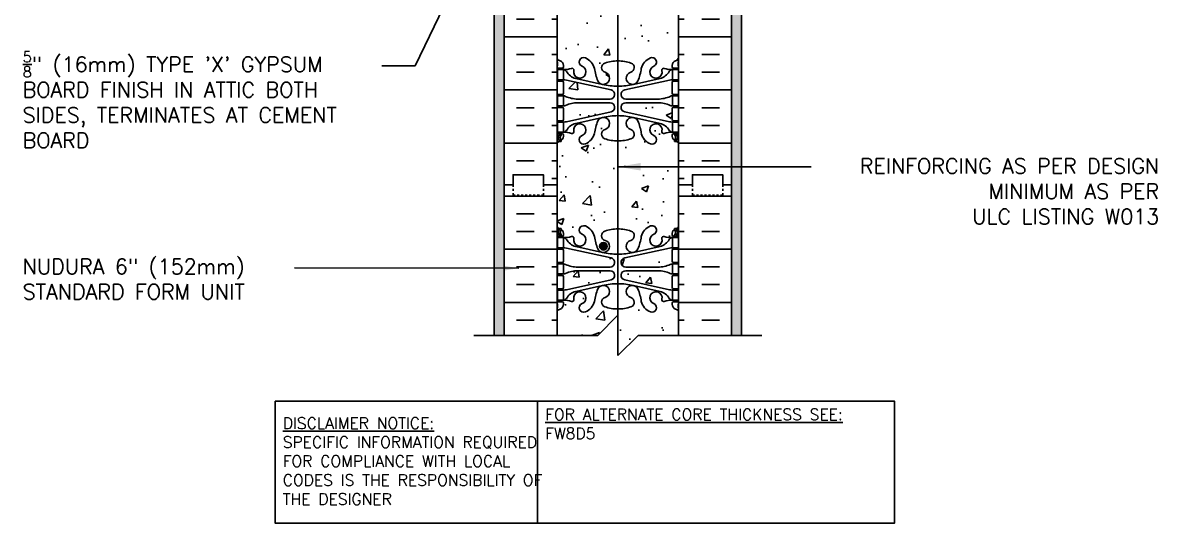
# Model space of a CAD drawing. Header units: inches. Extents: x -12.2 to 44, y 212.2 to 286.3.
# Drawn here: x -12.2 to 44, y 212.2 to 237 of the extents above; entities that cross this region are included whole.
import ezdxf

# ---------------------------------------------------------------- set-up
doc = ezdxf.new("R2010")
doc.units = ezdxf.units.IN
doc.header["$LTSCALE"] = 0.5
doc.header["$MEASUREMENT"] = 0
doc.linetypes.add('DASHED2', pattern=[0.375, 0.25, -0.125])
for name, color, linetype in [('HATCH', 12, 'Continuous'), ('line25', 2, 'Continuous'), ('LINE3', 3, 'Continuous'), ('LINE50', 5, 'Continuous'), ('LINE9', 9, 'Continuous'), ('TEXT', 4, 'Continuous'), ('Web_Edge', 9, 'Continuous')]:
    doc.layers.add(name, color=color, linetype=linetype)
doc.styles.add('DIM', font='romans.shx', dxfattribs={"width": 0.7})
doc.styles.get("Standard").update_dxf_attribs({"font": 'romans.shx'})
doc.dimstyles.new('ext', dxfattribs={"dimscale": 12, "dimtxt": 0.09375, "dimasz": 0.09375, "dimexe": 0.09375, "dimexo": 0.0625, "dimgap": 0.0625, "dimtad": 0, "dimjust": 1, "dimdec": 1, "dimzin": 3, "dimdsep": 46, "dimlunit": 4, "dimtxsty": 'DIM', "dimcen": 0.09, "dimdle": 0.09375, "dimclrt": 4, "dimadec": 0, "dimazin": 0, "dimtfac": 1, "dimtdec": 1, "dimtmove": 2, "dimatfit": 3, "dimfxl": 0, "dimfrac": 2, "dimtolj": 1, "dimtzin": 0, "dimarcsym": 0})

msp = doc.modelspace()

# ---------------------------------------------------------------- hatches: boundary and pattern name
at = {"layer": 'HATCH'}
h = msp.add_hatch(dxfattribs=at)
h.set_pattern_fill('INSUL', color=256, scale=7, style=0)
h.paths.add_polyline_path([(14.272, 246.933), (13.584, 246.933), (13.584, 246.433), (12.084, 246.433), (12.084, 246.933), (11.647, 246.933), (11.647, 245.139), (13.324, 245.139), (13.548, 245.057), (13.324, 244.976), (11.647, 244.976), (11.647, 228.933), (12.084, 228.933), (12.084, 229.433), (13.584, 229.433), (13.584, 228.933), (14.272, 228.933)])
h.paths.add_polyline_path([(11.647, 221.496), (14.272, 221.496), (14.272, 228.933), (13.584, 228.933), (13.584, 228.433), (12.084, 228.433), (12.084, 228.933), (11.647, 228.933)])
h = msp.add_hatch(dxfattribs=at)
h.set_pattern_fill('INSUL', color=256, scale=7, style=0)
h.set_pattern_definition([(180, (34.5434, 0), (0, 2.625), []), (180, (34.5434, 0.875), (0, 2.625), [0.875, -0.875]), (180, (34.5434, 1.75), (0, 2.625), [0.875, -0.875])])
h.paths.add_polyline_path([(20.272, 246.933), (20.959, 246.933), (20.959, 246.433), (22.459, 246.433), (22.459, 246.933), (22.897, 246.933), (22.897, 245.139), (21.219, 245.139), (20.995, 245.057), (21.219, 244.976), (22.897, 244.976), (22.897, 228.933), (22.459, 228.933), (22.459, 229.433), (20.959, 229.433), (20.959, 228.933), (20.272, 228.933)])
h.paths.add_polyline_path([(22.897, 221.496), (20.272, 221.496), (20.272, 228.933), (20.959, 228.933), (20.959, 228.433), (22.459, 228.433), (22.459, 228.933), (22.897, 228.933)])
h = msp.add_hatch(dxfattribs=at)
h.set_pattern_fill('AR-SAND', color=256, scale=0.25, style=0)
h.paths.add_polyline_path([(11.147, 221.496), (11.647, 221.496), (11.647, 241.578), (11.147, 241.578)])
h = msp.add_hatch(dxfattribs=at)
h.set_pattern_fill('AR-CONC', color=256, scale=0.5, style=0)
h.paths.add_polyline_path([(17.661, 232.996, 0.897292), (17.611, 232.542), (19.823, 232.06, 0.036537), (19.967, 232.036), (20.072, 232.036), (20.072, 232.106), (20.024, 232.106, -0.414214), (19.962, 232.169), (19.962, 232.704, -0.414214), (20.024, 232.766), (20.072, 232.766), (20.072, 232.836), (19.975, 232.836, -0.134256), (19.863, 232.865, 0.097844), (19.257, 232.996)])
h.paths.add_polyline_path([(17.611, 233.631, 0.897292), (17.661, 233.176), (19.257, 233.176, 0.097844), (19.863, 233.308, -0.134256), (19.975, 233.336), (20.072, 233.336), (20.072, 233.406), (20.024, 233.406, -0.414214), (19.962, 233.469), (19.962, 234.004, -0.414214), (20.024, 234.066), (20.072, 234.066), (20.072, 234.136), (19.967, 234.136, 0.036537), (19.823, 234.113)])
h.paths.add_polyline_path([(16.883, 233.176, 0.897292), (16.932, 233.631), (14.721, 234.113, 0.036537), (14.577, 234.136), (14.472, 234.136), (14.472, 234.066), (14.519, 234.066, -0.414214), (14.582, 234.004), (14.582, 233.469, -0.414214), (14.519, 233.406), (14.472, 233.406), (14.472, 233.336), (14.568, 233.336, -0.134256), (14.68, 233.308, 0.097844), (15.286, 233.176)])
h.paths.add_polyline_path([(16.932, 232.542, 0.897292), (16.883, 232.996), (15.286, 232.996, 0.097844), (14.68, 232.865, -0.134256), (14.568, 232.836), (14.472, 232.836), (14.472, 232.766), (14.519, 232.766, -0.414214), (14.582, 232.704), (14.582, 232.169, -0.414214), (14.519, 232.106), (14.472, 232.106), (14.472, 232.036), (14.577, 232.036, 0.036537), (14.721, 232.06)])
h.paths.add_polyline_path([(17.272, 240.799, -0.082755), (16.623, 240.907, -0.735593), (16.636, 241.365, 0.955472), (16.498, 241.959), (16.478, 241.955, 0.223253), (16.278, 241.79, 0.053157), (16.112, 241.176, -0.24438), (15.663, 240.655, -1), (15.5, 241.063, 2.182095), (15.09, 241.276, -0.601435), (14.97, 241.172, 0.10046), (14.577, 241.229), (14.472, 241.229), (14.472, 241.159), (14.519, 241.159, -0.414214), (14.582, 241.096), (14.582, 241.029, -0.317837), (14.415, 240.793, 0.082415), (14.272, 240.714), (14.272, 235.151, 0.082415), (14.415, 235.072, -0.317837), (14.582, 234.836), (14.582, 234.769, -0.414214), (14.519, 234.706), (14.472, 234.706), (14.472, 234.636), (14.577, 234.636, 0.10046), (14.97, 234.693, -0.601435), (15.09, 234.589, 2.182095), (15.5, 234.802, -1), (15.663, 235.21, -0.24438), (16.112, 234.689, 0.053157), (16.278, 234.075, 0.223253), (16.478, 233.91), (16.498, 233.906, 0.955472), (16.636, 234.5, -0.735593), (16.623, 234.958, -0.082755), (17.272, 235.066)])
h.paths.add_polyline_path([(20.272, 240.714, 0.082415), (20.128, 240.793, -0.317837), (19.962, 241.029), (19.962, 241.096, -0.414214), (20.024, 241.159), (20.072, 241.159), (20.072, 241.229), (19.967, 241.229, 0.10046), (19.573, 241.172, -0.601435), (19.453, 241.276, 2.182095), (19.043, 241.063, -1), (18.88, 240.655, -0.24438), (18.432, 241.176, 0.053157), (18.266, 241.79, 0.223253), (18.065, 241.955), (18.046, 241.959, 0.955472), (17.907, 241.365, -0.735593), (17.92, 240.907, -0.082755), (17.272, 240.799), (17.272, 235.066, -0.082755), (17.92, 234.958, -0.735593), (17.907, 234.5, 0.955472), (18.046, 233.906), (18.065, 233.91, 0.223253), (18.266, 234.075, 0.053157), (18.432, 234.689, -0.24438), (18.88, 235.21, -1), (19.043, 234.802, 2.182095), (19.453, 234.589, -0.601435), (19.573, 234.693, 0.10046), (19.967, 234.636), (20.072, 234.636), (20.072, 234.706), (20.024, 234.706, -0.414214), (19.962, 234.769), (19.962, 234.836, -0.317837), (20.128, 235.072, 0.082415), (20.272, 235.151)])
h = msp.add_hatch(dxfattribs=at)
h.set_pattern_fill('AR-SAND', color=256, scale=0.25, style=0)
h.set_pattern_definition([(142.5, (34.54337, 0), (0.01574834, 0.48170594), [0, -0.38, 0, -0.425, 0, -0.40625]), (172.5, (34.5434, 0), (-0.4424442, 0.7055365), [0, -0.205, 0, -0.3425, 0, -0.13125]), (212.5, (34.85087, 0), (-0.7785355, 0.00141476), [0, -0.125, 0, -0.45, 0, -0.5875]), (222.5, (34.8509, 0), (-0.7515317, 0.2194189), [0, -0.0625, 0, -0.295, 0, -0.3375])])
h.paths.add_polyline_path([(23.397, 221.496), (22.897, 221.496), (22.897, 241.578), (23.397, 241.578)])
h = msp.add_hatch(dxfattribs=at)
h.set_pattern_fill('AR-CONC', color=256, scale=0.5, style=0)
h.paths.add_polyline_path([(18.432, 223.176, 0.053157), (18.266, 223.79, 0.223253), (18.065, 223.955), (18.046, 223.959, 0.955472), (17.907, 223.365, -0.735593), (17.92, 222.907, -0.082755), (17.272, 222.799), (17.272, 222.496), (17.272, 221.496), (17.272, 220.496), (18.272, 221.496), (20.272, 221.496), (20.272, 222.714, 0.082415), (20.128, 222.793, -0.317837), (19.962, 223.029), (19.962, 223.096, -0.414214), (20.024, 223.159), (20.072, 223.159), (20.072, 223.229), (19.967, 223.229, 0.10046), (19.573, 223.172, -0.601435), (19.453, 223.276, 2.182095), (19.043, 223.063, -1), (18.88, 222.655, -0.24438)])
h.paths.add_polyline_path([(15.5, 223.063, 2.182095), (15.09, 223.276, -0.601435), (14.97, 223.172, 0.10046), (14.577, 223.229), (14.472, 223.229), (14.472, 223.159), (14.519, 223.159, -0.414214), (14.582, 223.096), (14.582, 223.029, -0.317837), (14.415, 222.793, 0.082415), (14.272, 222.714), (14.272, 221.496), (16.272, 221.496), (17.272, 222.496), (17.272, 222.799, -0.082755), (16.623, 222.907, -0.735593), (16.636, 223.365, 0.955472), (16.498, 223.959), (16.478, 223.955, 0.223253), (16.278, 223.79, 0.053157), (16.112, 223.176, -0.24438), (15.663, 222.655, -1)])
h.paths.add_polyline_path([(15.286, 224.689, 0.097844), (14.68, 224.557, -0.134256), (14.568, 224.529), (14.472, 224.529), (14.472, 224.459), (14.519, 224.459, -0.414214), (14.582, 224.396), (14.582, 223.861, -0.414214), (14.519, 223.799), (14.472, 223.799), (14.472, 223.729), (14.577, 223.729, 0.036537), (14.721, 223.752), (16.932, 224.234, 0.897292), (16.883, 224.689)])
h.paths.add_polyline_path([(14.721, 225.805, 0.036537), (14.577, 225.829), (14.472, 225.829), (14.472, 225.759), (14.519, 225.759, -0.414214), (14.582, 225.696), (14.582, 225.161, -0.414214), (14.519, 225.099), (14.472, 225.099), (14.472, 225.029), (14.568, 225.029, -0.134256), (14.68, 225, 0.097844), (15.286, 224.869), (16.883, 224.869, 0.897292), (16.932, 225.323)])
h.paths.add_polyline_path([(19.863, 225, -0.134256), (19.975, 225.029), (20.072, 225.029), (20.072, 225.099), (20.024, 225.099, -0.414214), (19.962, 225.161), (19.962, 225.696, -0.414214), (20.024, 225.759), (20.072, 225.759), (20.072, 225.829), (19.967, 225.829, 0.036537), (19.823, 225.805), (17.611, 225.323, 0.897292), (17.661, 224.869), (19.257, 224.869, 0.097844)])
h.paths.add_polyline_path([(19.823, 223.752, 0.036537), (19.967, 223.729), (20.072, 223.729), (20.072, 223.799), (20.024, 223.799, -0.414214), (19.962, 223.861), (19.962, 224.396, -0.414214), (20.024, 224.459), (20.072, 224.459), (20.072, 224.529), (19.975, 224.529, -0.134256), (19.863, 224.557, 0.097844), (19.257, 224.689), (17.661, 224.689, 0.897292), (17.611, 224.234)])
h.paths.add_polyline_path([(18.88, 226.902, -1), (19.043, 226.494, 2.182095), (19.453, 226.281, -0.601435), (19.573, 226.386, 0.10046), (19.967, 226.329), (20.072, 226.329), (20.072, 226.399), (20.024, 226.399, -0.414214), (19.962, 226.461), (19.962, 226.529, -0.249069), (20.072, 226.736), (20.072, 226.778), (20.162, 226.778, 0.064398), (20.272, 226.843), (20.272, 231.022, 0.064398), (20.162, 231.087), (20.072, 231.087), (20.072, 231.129, -0.249069), (19.962, 231.336), (19.962, 231.404, -0.414214), (20.024, 231.466), (20.072, 231.466), (20.072, 231.536), (19.967, 231.536, 0.10046), (19.573, 231.479, -0.601435), (19.453, 231.584, 2.182095), (19.043, 231.371, -1), (18.88, 230.963, -0.24438), (18.432, 231.483, 0.053157), (18.266, 232.097, 0.223253), (18.065, 232.262), (18.046, 232.267, 0.955472), (17.907, 231.673, -0.735593), (17.92, 231.215, -0.082755), (17.272, 231.107), (17.272, 226.758, -0.082755), (17.92, 226.65, -0.735593), (17.907, 226.192, 0.955472), (18.046, 225.598), (18.065, 225.603, 0.223253), (18.266, 225.768, 0.053157), (18.432, 226.382, -0.24438)])
h.paths.add_polyline_path([(17.272, 231.107, -0.082755), (16.623, 231.215, -0.735593), (16.636, 231.673, 0.955472), (16.498, 232.267), (16.478, 232.262, 0.223253), (16.278, 232.097, 0.053157), (16.112, 231.483, -0.24438), (15.663, 230.963, -1), (15.5, 231.371, 2.182095), (15.09, 231.584, -0.601435), (14.97, 231.479, 0.10046), (14.577, 231.536), (14.472, 231.536), (14.472, 231.466), (14.519, 231.466, -0.414214), (14.582, 231.404), (14.582, 231.336, -0.249069), (14.472, 231.129), (14.472, 231.087), (14.382, 231.087, 0.064398), (14.272, 231.022), (14.272, 226.843, 0.064398), (14.382, 226.778), (14.472, 226.778), (14.472, 226.736, -0.249069), (14.582, 226.529), (14.582, 226.461, -0.414214), (14.519, 226.399), (14.472, 226.399), (14.472, 226.329), (14.577, 226.329, 0.10046), (14.97, 226.386, -0.601435), (15.09, 226.281, 2.182095), (15.5, 226.494, -1), (15.663, 226.902, -0.24438), (16.112, 226.382, 0.053157), (16.278, 225.768, 0.223253), (16.478, 225.603), (16.498, 225.598, 0.955472), (16.636, 226.192, -0.735593), (16.623, 226.65, -0.082755), (17.272, 226.758)])
h.paths.add_polyline_path([(16.741, 225.898, -1), (16.366, 225.898, -1)], flags=16)
at = {"layer": 'LINE3'}
msp.add_hatch(color=256, dxfattribs=at).paths.add_polyline_path([(16.741, 225.898, 1), (16.366, 225.898, 1)])

# ---------------------------------------------------------------- linework, layer by layer
at = {"layer": 'line25'}
for p, q in [((14.272, 221.496), (14.272, 246.933)), ((20.272, 246.933), (20.272, 221.496))]:
    msp.add_line(p, q, dxfattribs=at)
at = {"layer": 'LINE3'}
msp.add_line((17.272, 273.659), (17.272, 222.496), dxfattribs=at)
msp.add_circle((16.553, 225.898), 0.188, dxfattribs=at)
at = {"layer": 'LINE50', "color": 9}
for p, q in [((11.147, 275.159), (11.147, 221.496)), ((23.397, 275.159), (23.397, 221.496))]:
    msp.add_line(p, q, dxfattribs=at)
at = {"layer": 'LINE50'}
for p, q in [((11.647, 246.933), (11.647, 221.496)), ((22.897, 246.933), (22.897, 221.496))]:
    msp.add_line(p, q, dxfattribs=at)
for points in [[(14.272, 228.933), (13.584, 228.933), (13.584, 229.433), (12.084, 229.433), (12.084, 228.933), (11.647, 228.933)], [(20.272, 228.933), (20.959, 228.933), (20.959, 229.433), (22.459, 229.433), (22.459, 228.933), (22.897, 228.933)]]:
    msp.add_lwpolyline(points, dxfattribs=at)
at = {"layer": 'LINE9'}
for p, q in [((17.272, 222.496), (16.272, 221.496)), ((17.272, 221.496), (17.272, 222.496)), ((10.147, 221.496), (16.272, 221.496)), ((17.272, 221.496), (17.272, 220.496)), ((17.272, 220.496), (18.272, 221.496)), ((18.272, 221.496), (24.397, 221.496))]:
    msp.add_line(p, q, dxfattribs=at)
at = {"layer": 'LINE9', "linetype": 'DASHED2', "ltscale": 0.15}
for points in [[(12.084, 228.933), (12.084, 228.933), (12.084, 228.433), (13.584, 228.433), (13.584, 228.933), (13.584, 228.933)], [(22.459, 228.933), (22.459, 228.933), (22.459, 228.433), (20.959, 228.433), (20.959, 228.933), (20.959, 228.933)]]:
    msp.add_lwpolyline(points, dxfattribs=at)
at = {"layer": 'TEXT'}
msp.add_lwpolyline([(0.315, 218.242), (13.299, 218.242), (13.299, 212.204), (0.315, 212.204)], close=True, dxfattribs=at)
msp.add_lwpolyline([(13.299, 218.242), (30.959, 218.242), (30.959, 212.204), (13.299, 212.204)], dxfattribs=at)
at = {"layer": 'Web_Edge'}
for p, q in [((14.282, 234.826), (14.282, 235.012)), ((14.582, 234.836), (14.582, 234.769)), ((19.962, 234.836), (19.962, 234.769)), ((20.262, 234.826), (20.262, 235.012)), ((14.272, 234.706), (14.519, 234.706)), ((14.382, 234.636), (14.382, 234.706)), ((14.472, 234.636), (14.472, 234.706)), ((20.272, 234.706), (20.024, 234.706)), ((20.072, 234.636), (20.072, 234.706)), ((20.162, 234.636), (20.162, 234.706)), ((14.272, 234.066), (14.519, 234.066)), ((14.382, 234.066), (14.382, 234.136)), ((14.472, 234.066), (14.472, 234.136)), ((14.582, 233.469), (14.582, 234.004)), ((14.721, 234.113), (16.932, 233.631)), ((15.182, 234.195), (16.504, 233.905)), ((19.823, 234.113), (17.611, 233.631)), ((19.362, 234.195), (18.04, 233.905)), ((19.962, 233.469), (19.962, 234.004)), ((20.272, 234.066), (20.024, 234.066)), ((20.072, 234.066), (20.072, 234.136)), ((20.162, 234.066), (20.162, 234.136)), ((14.272, 233.406), (14.519, 233.406)), ((14.382, 233.336), (14.382, 233.406)), ((14.472, 233.336), (14.472, 233.406)), ((15.286, 233.176), (16.883, 233.176)), ((19.257, 233.176), (17.661, 233.176)), ((20.272, 233.406), (20.024, 233.406)), ((20.072, 233.336), (20.072, 233.406)), ((20.162, 233.336), (20.162, 233.406)), ((14.272, 232.766), (14.519, 232.766)), ((14.382, 232.766), (14.382, 232.836)), ((14.472, 232.766), (14.472, 232.836)), ((14.582, 232.169), (14.582, 232.704)), ((14.721, 232.06), (16.932, 232.542)), ((15.286, 232.996), (16.883, 232.996)), ((19.823, 232.06), (17.611, 232.542)), ((19.257, 232.996), (17.661, 232.996)), ((19.962, 232.169), (19.962, 232.704)), ((20.272, 232.766), (20.024, 232.766)), ((20.072, 232.766), (20.072, 232.836)), ((20.162, 232.766), (20.162, 232.836)), ((14.272, 232.106), (14.519, 232.106)), ((14.382, 232.036), (14.382, 232.106)), ((14.472, 232.036), (14.472, 232.106)), ((15.182, 231.977), (16.504, 232.268)), ((19.362, 231.977), (18.04, 232.268)), ((20.272, 232.106), (20.024, 232.106)), ((20.072, 232.036), (20.072, 232.106)), ((20.162, 232.036), (20.162, 232.106)), ((14.272, 231.466), (14.519, 231.466)), ((14.382, 231.466), (14.382, 231.536)), ((14.472, 231.466), (14.472, 231.536)), ((14.582, 231.336), (14.582, 231.404)), ((19.962, 231.336), (19.962, 231.404)), ((20.272, 231.466), (20.024, 231.466)), ((20.072, 231.466), (20.072, 231.536)), ((20.162, 231.466), (20.162, 231.536)), ((14.272, 231.366), (14.314, 231.366)), ((14.382, 231.087), (14.472, 231.087)), ((14.472, 231.087), (14.472, 231.129)), ((20.072, 231.087), (20.072, 231.129)), ((20.162, 231.087), (20.072, 231.087)), ((20.272, 231.366), (20.23, 231.366)), ((14.272, 226.499), (14.314, 226.499)), ((14.272, 226.399), (14.519, 226.399)), ((14.382, 226.778), (14.472, 226.778)), ((14.382, 226.399), (14.382, 226.329)), ((14.472, 226.778), (14.472, 226.736)), ((14.472, 226.399), (14.472, 226.329)), ((14.582, 226.529), (14.582, 226.461)), ((19.962, 226.529), (19.962, 226.461)), ((20.272, 226.399), (20.024, 226.399)), ((20.162, 226.778), (20.072, 226.778)), ((20.072, 226.778), (20.072, 226.736)), ((20.072, 226.399), (20.072, 226.329)), ((20.162, 226.399), (20.162, 226.329)), ((20.272, 226.499), (20.23, 226.499)), ((14.382, 225.829), (14.382, 225.759)), ((14.472, 225.829), (14.472, 225.759)), ((14.721, 225.805), (16.932, 225.323)), ((15.182, 225.888), (16.504, 225.597)), ((19.823, 225.805), (17.611, 225.323)), ((19.362, 225.888), (18.04, 225.597)), ((20.072, 225.829), (20.072, 225.759)), ((20.162, 225.829), (20.162, 225.759)), ((14.272, 225.759), (14.519, 225.759)), ((14.582, 225.696), (14.582, 225.161)), ((19.962, 225.696), (19.962, 225.161)), ((20.272, 225.759), (20.024, 225.759)), ((14.272, 225.099), (14.519, 225.099)), ((14.382, 225.099), (14.382, 225.029)), ((14.472, 225.099), (14.472, 225.029)), ((15.286, 224.869), (16.883, 224.869)), ((15.286, 224.689), (16.883, 224.689)), ((19.257, 224.869), (17.661, 224.869)), ((19.257, 224.689), (17.661, 224.689)), ((20.272, 225.099), (20.024, 225.099)), ((20.072, 225.099), (20.072, 225.029)), ((20.162, 225.099), (20.162, 225.029)), ((14.272, 224.459), (14.519, 224.459)), ((14.382, 224.529), (14.382, 224.459)), ((14.472, 224.529), (14.472, 224.459)), ((14.582, 224.396), (14.582, 223.861)), ((14.721, 223.752), (16.932, 224.234)), ((19.823, 223.752), (17.611, 224.234)), ((19.962, 224.396), (19.962, 223.861)), ((20.272, 224.459), (20.024, 224.459)), ((20.072, 224.529), (20.072, 224.459)), ((20.162, 224.529), (20.162, 224.459)), ((14.272, 223.799), (14.519, 223.799)), ((14.382, 223.799), (14.382, 223.729)), ((14.472, 223.799), (14.472, 223.729)), ((15.182, 223.67), (16.504, 223.96)), ((19.362, 223.67), (18.04, 223.96)), ((20.272, 223.799), (20.024, 223.799)), ((20.072, 223.799), (20.072, 223.729)), ((20.162, 223.799), (20.162, 223.729)), ((14.272, 223.159), (14.519, 223.159)), ((14.282, 223.039), (14.282, 222.853)), ((14.382, 223.229), (14.382, 223.159)), ((14.472, 223.229), (14.472, 223.159)), ((14.582, 223.029), (14.582, 223.096)), ((19.962, 223.029), (19.962, 223.096)), ((20.272, 223.159), (20.024, 223.159)), ((20.072, 223.229), (20.072, 223.159)), ((20.162, 223.229), (20.162, 223.159)), ((20.262, 223.039), (20.262, 222.853))]:
    msp.add_line(p, q, dxfattribs=at)
for points in [[(14.277, 234.636), (14.577, 234.636), (14.577, 234.136), (14.277, 234.136)], [(20.267, 234.636), (19.967, 234.636), (19.967, 234.136), (20.267, 234.136)], [(14.277, 233.336), (14.577, 233.336), (14.577, 232.836), (14.277, 232.836)], [(20.267, 233.336), (19.967, 233.336), (19.967, 232.836), (20.267, 232.836)], [(14.277, 232.036), (14.577, 232.036), (14.577, 231.536), (14.277, 231.536)], [(20.267, 232.036), (19.967, 232.036), (19.967, 231.536), (20.267, 231.536)], [(14.277, 225.829), (14.577, 225.829), (14.577, 226.329), (14.277, 226.329)], [(20.267, 225.829), (19.967, 225.829), (19.967, 226.329), (20.267, 226.329)], [(14.277, 224.529), (14.577, 224.529), (14.577, 225.029), (14.277, 225.029)], [(20.267, 224.529), (19.967, 224.529), (19.967, 225.029), (20.267, 225.029)], [(14.277, 223.229), (14.577, 223.229), (14.577, 223.729), (14.277, 223.729)], [(20.267, 223.229), (19.967, 223.229), (19.967, 223.729), (20.267, 223.729)]]:
    msp.add_lwpolyline(points, close=True, dxfattribs=at)
for centre, radius, start, end in [((14.582, 235.543), 0.5, 231.6833, 250.5288), ((14.582, 235.543), 0.6, 238.8907, 238.927), ((14.262, 235.012), 0.02, 360, 58.927), ((14.262, 234.826), 0.02, 299.988, 360), ((14.332, 234.836), 0.25, 0, 70.5288), ((14.519, 234.769), 0.0625, 270, 0), ((15.387, 234.518), 0.305, 166.6795, 68.1963), ((15.582, 235.006), 0.22, 68.1963, 248.1963), ((15.387, 234.518), 0.745, 13.2652, 68.1963), ((16.701, 234.731), 0.24, 108.923, 254.2747), ((17.272, 233.066), 2, 90, 108.923), ((17.272, 233.066), 2, 71.077, 90), ((17.842, 234.731), 0.24, 285.7253, 71.077), ((19.157, 234.518), 0.745, 111.8037, 166.7348), ((19.157, 234.518), 0.305, 111.8037, 13.3205), ((18.962, 235.006), 0.22, 291.8037, 111.8037), ((20.212, 234.836), 0.25, 109.4712, 180), ((20.024, 234.769), 0.0625, 180, 270), ((19.962, 235.543), 0.5, 289.4712, 308.3167), ((20.282, 235.012), 0.02, 121.073, 180), ((20.282, 234.826), 0.02, 180, 240.012), ((19.962, 235.543), 0.6, 301.073, 301.1093), ((14.633, 235.635), 1, 266.7879, 289.9067), ((14.534, 234.39), 0.25, 37.2777, 80.0823), ((15.381, 234.918), 0.75, 210.155, 254.5838), ((15.002, 234.609), 0.09, 346.6795, 108.8651), ((19.075, 235.16), 3, 189.0273, 201.1984), ((16.553, 234.206), 0.305, 205.3782, 74.2747), ((17.99, 234.206), 0.305, 105.7253, 334.6218), ((15.469, 235.16), 3, 338.8016, 350.9727), ((19.162, 234.918), 0.75, 285.4162, 329.845), ((19.541, 234.609), 0.09, 71.1349, 193.3205), ((19.911, 235.635), 1, 250.0933, 273.2121), ((20.01, 234.39), 0.25, 99.9177, 142.7223), ((14.519, 234.004), 0.0625, 0, 90), ((14.486, 233.14), 1, 76.4291, 84.7991), ((17.272, 237.172), 3.356, 256.7692, 270), ((17.272, 237.172), 3.356, 270, 283.2308), ((20.057, 233.14), 1, 95.2009, 103.5709), ((20.024, 234.004), 0.0625, 90, 180), ((14.519, 233.469), 0.0625, 270, 0), ((14.573, 233.118), 0.219, 60.4937, 88.92), ((14.573, 233.118), 0.219, 60.4937, 88.92), ((15.317, 234.776), 1.6, 246.5673, 268.9203), ((15.317, 234.776), 1.6, 246.5673, 268.9203), ((16.883, 233.406), 0.23, 270, 77.6055), ((17.661, 233.406), 0.23, 102.3945, 270), ((19.227, 234.776), 1.6, 271.0797, 293.4327), ((19.227, 234.776), 1.6, 271.0797, 293.4327), ((19.971, 233.118), 0.219, 91.08, 119.5063), ((19.971, 233.118), 0.219, 91.08, 119.5063), ((20.024, 233.469), 0.0625, 180, 270), ((14.519, 232.704), 0.0625, 0, 90), ((14.573, 233.055), 0.219, 271.08, 299.5063), ((15.317, 231.397), 1.6, 91.0797, 113.4327), ((16.883, 232.766), 0.23, 282.3945, 90), ((17.661, 232.766), 0.23, 90, 257.6055), ((19.227, 231.397), 1.6, 66.5673, 88.9203), ((19.971, 233.055), 0.219, 240.4937, 268.92), ((20.024, 232.704), 0.0625, 90, 180), ((14.519, 232.169), 0.0625, 270, 0), ((14.486, 233.032), 1, 275.2009, 283.5709), ((15.381, 231.254), 0.75, 105.4162, 149.845), ((15.387, 231.654), 0.305, 291.8037, 193.3205), ((19.075, 231.013), 3, 158.8016, 170.9727), ((16.553, 231.967), 0.305, 285.7253, 154.6218), ((17.272, 229.001), 3.356, 90, 103.2308), ((17.272, 229.001), 3.356, 76.7692, 90), ((17.99, 231.967), 0.305, 25.3782, 254.2747), ((15.469, 231.013), 3, 9.0273, 21.1984), ((19.157, 231.654), 0.305, 346.6795, 248.1963), ((19.162, 231.254), 0.75, 30.155, 74.5838), ((20.057, 233.032), 1, 256.4291, 264.7991), ((20.024, 232.169), 0.0625, 180, 270), ((14.575, 231.282), 0.25, 137.5391, 219.8855), ((14.424, 231.42), 0.045, 317.5391, 137.5391), ((14.575, 231.282), 0.16, 137.5391, 219.9999), ((14.519, 231.404), 0.0625, 360, 90), ((14.534, 231.783), 0.25, 279.9177, 322.7223), ((14.633, 230.538), 1, 70.0933, 93.2121), ((15.002, 231.563), 0.09, 251.1349, 13.3205), ((15.387, 231.654), 0.745, 291.8037, 346.7348), ((16.701, 231.442), 0.24, 105.7253, 251.077), ((17.842, 231.442), 0.24, 288.923, 74.2747), ((19.157, 231.654), 0.745, 193.2652, 248.1963), ((19.541, 231.563), 0.09, 166.6795, 288.8651), ((19.911, 230.538), 1, 86.7879, 109.9067), ((20.01, 231.783), 0.25, 217.2777, 260.0823), ((20.024, 231.404), 0.0625, 90, 180), ((20.119, 231.42), 0.045, 42.4609, 222.4609), ((19.968, 231.282), 0.16, 320.0001, 42.4609), ((19.968, 231.282), 0.25, 320.1145, 42.4609), ((14.582, 230.629), 0.6, 114.9252, 121.1093), ((14.582, 230.629), 0.5, 109.4712, 128.3167), ((14.314, 231.346), 0.02, 345.8459, 90), ((14.32, 231.191), 0.02, 294.9252, 19.2084), ((14.418, 231.151), 0.045, 218.552, 40.8121), ((14.332, 231.336), 0.25, 289.4712, 360), ((15.582, 231.167), 0.22, 111.8037, 291.8037), ((17.272, 233.107), 2, 251.077, 270), ((17.272, 233.107), 2, 270, 288.923), ((18.962, 231.167), 0.22, 248.1963, 68.1963), ((20.212, 231.336), 0.25, 180, 250.5288), ((20.126, 231.151), 0.045, 139.1879, 321.448), ((19.962, 230.629), 0.5, 51.6833, 70.5288), ((20.223, 231.191), 0.02, 160.7916, 245.0748), ((20.23, 231.346), 0.02, 90, 194.1541), ((19.962, 230.629), 0.6, 58.8907, 65.0748), ((15.582, 226.698), 0.22, 68.1963, 248.1963), ((15.387, 226.211), 0.745, 13.2652, 68.1963), ((19.157, 226.211), 0.745, 111.8037, 166.7348), ((18.962, 226.698), 0.22, 291.8037, 111.8037), ((14.582, 227.236), 0.5, 231.6833, 250.5288), ((14.582, 227.236), 0.6, 238.8907, 245.0748), ((14.314, 226.519), 0.02, 270, 14.1541), ((14.575, 226.583), 0.25, 140.1145, 222.4609), ((14.32, 226.674), 0.02, 340.7916, 65.0748), ((14.418, 226.714), 0.045, 319.1879, 141.448), ((14.424, 226.445), 0.045, 222.4609, 42.4609), ((14.332, 226.529), 0.25, 0, 70.5288), ((14.575, 226.583), 0.16, 140.0001, 222.4609), ((14.519, 226.461), 0.0625, 270, 0), ((14.633, 227.327), 1, 266.7879, 289.9067), ((15.002, 226.302), 0.09, 346.6795, 108.8651), ((15.387, 226.211), 0.305, 166.6795, 68.1963), ((19.075, 226.852), 3, 189.0273, 201.1984), ((16.701, 226.423), 0.24, 108.923, 254.2747), ((17.272, 224.758), 2, 90, 108.923), ((17.272, 224.758), 2, 71.077, 90), ((17.842, 226.423), 0.24, 285.7253, 71.077), ((15.469, 226.852), 3, 338.8016, 350.9727), ((19.157, 226.211), 0.305, 111.8037, 13.3205), ((19.541, 226.302), 0.09, 71.1349, 193.3205), ((19.911, 227.327), 1, 250.0933, 273.2121), ((20.212, 226.529), 0.25, 109.4712, 180), ((20.024, 226.461), 0.0625, 180, 270), ((20.119, 226.445), 0.045, 137.5391, 317.5391), ((20.126, 226.714), 0.045, 38.552, 220.8121), ((19.968, 226.583), 0.16, 317.5391, 39.9999), ((19.962, 227.236), 0.5, 289.4712, 308.3167), ((19.968, 226.583), 0.25, 317.5391, 39.8855), ((20.223, 226.674), 0.02, 114.9252, 199.2084), ((20.23, 226.519), 0.02, 165.8459, 270), ((19.962, 227.236), 0.6, 294.9252, 301.1093), ((14.534, 226.082), 0.25, 37.2777, 80.0823), ((14.486, 224.833), 1, 76.4291, 84.7991), ((15.381, 226.611), 0.75, 210.155, 254.5838), ((16.553, 225.898), 0.305, 205.3782, 74.2747), ((17.99, 225.898), 0.305, 105.7253, 334.6218), ((19.162, 226.611), 0.75, 285.4162, 329.845), ((20.01, 226.082), 0.25, 99.9177, 142.7223), ((20.057, 224.833), 1, 95.2009, 103.5709), ((14.519, 225.696), 0.0625, 0, 90), ((17.272, 228.864), 3.356, 256.7692, 270), ((16.883, 225.099), 0.23, 270, 77.6055), ((17.272, 228.864), 3.356, 270, 283.2308), ((17.661, 225.099), 0.23, 102.3945, 270), ((20.024, 225.696), 0.0625, 90, 180), ((14.519, 225.161), 0.0625, 270, 0), ((14.573, 224.81), 0.219, 60.4937, 88.92), ((15.317, 226.468), 1.6, 246.5673, 268.9203), ((15.317, 223.089), 1.6, 91.0797, 113.4327), ((15.317, 223.089), 1.6, 91.0797, 113.4327), ((16.883, 224.459), 0.23, 282.3945, 90), ((17.661, 224.459), 0.23, 90, 257.6055), ((19.227, 226.468), 1.6, 271.0797, 293.4327), ((19.227, 223.089), 1.6, 66.5673, 88.9203), ((19.227, 223.089), 1.6, 66.5673, 88.9203), ((19.971, 224.81), 0.219, 91.08, 119.5063), ((20.024, 225.161), 0.0625, 180, 270), ((14.519, 224.396), 0.0625, 0, 90), ((14.573, 224.747), 0.219, 271.08, 299.5063), ((14.573, 224.747), 0.219, 271.08, 299.5063), ((19.971, 224.747), 0.219, 240.4937, 268.92), ((19.971, 224.747), 0.219, 240.4937, 268.92), ((20.024, 224.396), 0.0625, 90, 180), ((14.519, 223.861), 0.0625, 270, 0), ((14.486, 224.725), 1, 275.2009, 283.5709), ((15.381, 222.947), 0.75, 105.4162, 149.845), ((15.387, 223.347), 0.305, 291.8037, 193.3205), ((19.075, 222.705), 3, 158.8016, 170.9727), ((16.553, 223.659), 0.305, 285.7253, 154.6218), ((17.272, 220.693), 3.356, 90, 103.2308), ((17.272, 220.693), 3.356, 76.7692, 90), ((17.99, 223.659), 0.305, 25.3782, 254.2747), ((15.469, 222.705), 3, 9.0273, 21.1984), ((19.157, 223.347), 0.305, 346.6795, 248.1963), ((19.162, 222.947), 0.75, 30.155, 74.5838), ((20.057, 224.725), 1, 256.4291, 264.7991), ((20.024, 223.861), 0.0625, 180, 270), ((14.262, 223.039), 0.02, 0, 60.012), ((14.332, 223.029), 0.25, 289.4712, 360), ((14.519, 223.096), 0.0625, 360, 90), ((14.534, 223.475), 0.25, 279.9177, 322.7223), ((14.633, 222.23), 1, 70.0933, 93.2121), ((15.002, 223.256), 0.09, 251.1349, 13.3205), ((15.582, 222.859), 0.22, 111.8037, 291.8037), ((15.387, 223.347), 0.745, 291.8037, 346.7348), ((16.701, 223.134), 0.24, 105.7253, 251.077), ((17.842, 223.134), 0.24, 288.923, 74.2747), ((19.157, 223.347), 0.745, 193.2652, 248.1963), ((18.962, 222.859), 0.22, 248.1963, 68.1963), ((19.541, 223.256), 0.09, 166.6795, 288.8651), ((19.911, 222.23), 1, 86.7879, 109.9067), ((20.01, 223.475), 0.25, 217.2777, 260.0823), ((20.024, 223.096), 0.0625, 90, 180), ((20.212, 223.029), 0.25, 180, 250.5288), ((20.282, 223.039), 0.02, 119.988, 180), ((14.262, 222.853), 0.02, 301.073, 0), ((14.582, 222.322), 0.6, 121.073, 121.1093), ((14.582, 222.322), 0.5, 109.4712, 128.3167), ((17.272, 224.799), 2, 251.077, 270), ((17.272, 224.799), 2, 270, 288.923), ((19.962, 222.322), 0.5, 51.6833, 70.5288), ((20.282, 222.853), 0.02, 180, 238.927), ((19.962, 222.322), 0.6, 58.8907, 58.927)]:
    msp.add_arc(centre, radius, start, end, dxfattribs=at)

# ---------------------------------------------------------------- texts
at = {"layer": 'TEXT'}
for s, insert, char_height, width, attachment_point in [('\\A1;{\\H0.7x;\\S5/8;}" (16mm) TYPE \'X\' GYPSUM BOARD FINISH IN ATTIC BOTH SIDES, TERMINATES AT CEMENT BOARD', (-12.19, 233.141), 0.75, 17.93727, 4), ('\\A1;REINFORCING AS PER DESIGN\\PMINIMUM AS PER \\PULC LISTING W013 ', (44.069, 228.619), 0.75, 18.09498, 6), ('\\A1;NUDURA 6" (152mm)  STANDARD FORM UNIT', (-12.19, 224.275), 0.75, 17.93727, 4), ('{\\LDISCLAIMER NOTICE:}\\PSPECIFIC INFORMATION REQUIRED FOR COMPLIANCE WITH LOCAL CODES IS THE RESPONSIBILITY OF THE DESIGNER', (0.682, 215.276), 0.5625, 14.00235, 4), ('{\\LFOR ALTERNATE CORE THICKNESS SEE:\\P}FW8D5', (13.674, 217.118), 0.5625, 23.33295, 4)]:
    msp.add_mtext(s, dxfattribs=dict(at, insert=insert, char_height=char_height, width=width, attachment_point=attachment_point))

# ---------------------------------------------------------------- leaders
msp.add_leader([(11.397, 243.433), (7.232, 234.823), (5.588, 234.823)], dimstyle='ext', dxfattribs=at)
for points in [[(17.272, 229.83), (26.836, 229.83)], [(12.364, 224.815), (1.27, 224.834)]]:
    msp.add_leader(points, dimstyle='ext', override={"dimgap": 0.0625, "dimtad": 0}, dxfattribs=at)

doc.saveas('drawing.dxf')
